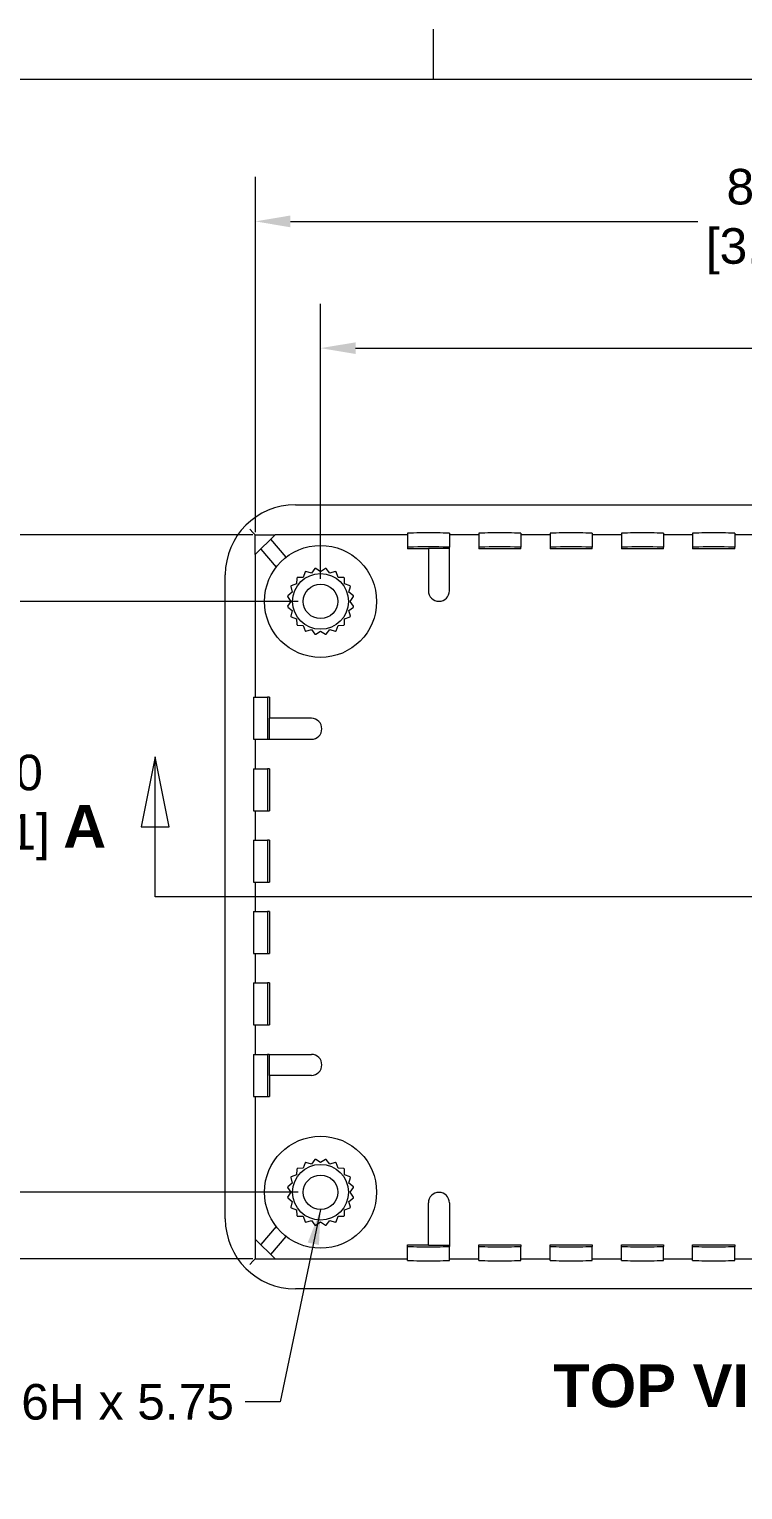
# Model space of a CAD drawing. Header units: millimetres. Extents: x 13 to 546, y 6 to 425.
# Drawn here: x 110.8 to 161.8, y 318.3 to 422.7 of the extents above; entities that cross this region are included whole.
import ezdxf

# ---------------------------------------------------------------- set-up
doc = ezdxf.new("R2010")
doc.units = ezdxf.units.MM
for name, color, linetype, lineweight in [('Dimension (ANSI)', 7, 'Continuous', 9), ('Section Line (ANSI)', 7, 'Continuous', 9), ('Sketch Geometry (ANSI)', 7, 'Continuous', 9), ('Symbol (ANSI)', 7, 'Continuous', 9), ('Visible (ANSI)', 7, 'Continuous', 18)]:
    doc.layers.add(name, color=color, linetype=linetype, lineweight=lineweight)
doc.styles.add('Label Text (ANSI)', font='ARIALBD.TTF')
doc.styles.add('Note Text (ANSI)', font='ARIAL.TTF')
doc.dimstyles.new('Default - mm (ANSI)', dxfattribs={"dimtxt": 2.54, "dimasz": 2.5, "dimexe": 3.175, "dimexo": 1.6002, "dimgap": 0.8, "dimtad": 0, "dimtih": 1, "dimtoh": 1, "dimrnd": 1e-08, "dimzin": 4, "dimdsep": 46, "dimtxsty": 'Note Text (ANSI)', "dimcen": 0.09, "dimdle": 10, "dimclrd": 256, "dimclre": 256, "dimclrt": 256, "dimadec": 1, "dimazin": 0, "dimtfac": 1.2, "dimtofl": 0, "dimtmove": 0, "dimatfit": 3, "dimfxl": 0, "dimtolj": 1, "dimtzin": 0, "dimlwd": -1, "dimlwe": -1, "dimarcsym": 0})
doc.dimstyles.new('Default - mm (ANSI)$7', dxfattribs={"dimtxt": 2.54, "dimasz": 2.5, "dimexe": 3.175, "dimexo": 1.6002, "dimgap": 0.8, "dimtad": 0, "dimtih": 1, "dimtoh": 1, "dimrnd": 1e-08, "dimzin": 4, "dimdsep": 46, "dimtxsty": 'Note Text (ANSI)', "dimcen": 0.09, "dimdle": 10, "dimclrd": 256, "dimclre": 256, "dimclrt": 256, "dimadec": 1, "dimazin": 0, "dimtfac": 1.2, "dimtofl": 0, "dimtmove": 0, "dimatfit": 3, "dimfxl": 0, "dimtolj": 1, "dimtzin": 0, "dimlwd": -1, "dimlwe": -1, "dimarcsym": 0})

# ---------------------------------------------------------------- blocks, each defined once
blk = doc.blocks.new('2dTransSection1')
at = {"layer": 'Section Line (ANSI)', "linetype": 'Continuous'}
for p, q in [((119.84, 370.69), (118.84, 365.69)), ((119.84, 365.69), (119.84, 370.69)), ((120.84, 365.69), (119.84, 370.69)), ((214.84, 370.69), (213.84, 365.69)), ((214.84, 365.69), (214.84, 370.69)), ((215.84, 365.69), (214.84, 370.69)), ((118.84, 365.69), (120.84, 365.69)), ((119.84, 360.69), (119.84, 365.69)), ((213.84, 365.69), (215.84, 365.69)), ((214.84, 360.69), (214.84, 365.69)), ((121.23, 360.69), (119.84, 360.69)), ((214.84, 360.69), (213.46, 360.69))]:
    blk.add_line(p, q, dxfattribs=at)
at = {"layer": 'Section Line (ANSI)'}
blk.add_line((214.84, 360.69), (119.84, 360.69), dxfattribs=at)
at = {"layer": 'Section Line (ANSI)', "linetype": 'Continuous', "flags": 128}
for points in [[(120.84, 365.69), (119.84, 370.69), (118.84, 365.69), (120.84, 365.69)], [(215.84, 365.69), (214.84, 370.69), (213.84, 365.69), (215.84, 365.69)]]:
    blk.add_lwpolyline(points, dxfattribs=at)
at = {"layer": 'Section Line (ANSI)'}
for points in [[(120.84, 365.69), (119.84, 370.69), (118.84, 365.69), (120.84, 365.69)], [(215.84, 365.69), (214.84, 370.69), (213.84, 365.69), (215.84, 365.69)]]:
    blk.add_solid(points, dxfattribs=at)
at = {"layer": 'Section Line (ANSI)', "char_height": 3.05, "attachment_point": 7, "style": 'Label Text (ANSI)'}
for insert in [(113.27, 364.19), (218.34, 364.19)]:
    blk.add_mtext('A', dxfattribs=dict(at, insert=insert))
blk = doc.blocks.new('*D8')
at = {"layer": 'Defpoints', "color": 0}
for p in [(131.64, 399.88), (131.64, 381.79), (203.04, 381.79)]:
    blk.add_point(p, dxfattribs=at)
at = {"layer": 'Dimension (ANSI)'}
for p, q in [((131.64, 383.39), (131.64, 403.05)), ((203.04, 383.39), (203.04, 403.05)), ((134.14, 399.88), (165.95, 399.88)), ((200.54, 399.88), (177.93, 399.88))]:
    blk.add_line(p, q, dxfattribs=at)
for points in [[(134.14, 400.29), (134.14, 399.46), (131.64, 399.88)], [(200.54, 400.29), (200.54, 399.46), (203.04, 399.88)]]:
    blk.add_solid(points, dxfattribs=at)
at = {"layer": 'Dimension (ANSI)', "insert": (171.94, 403.63), "char_height": 2.54, "attachment_point": 2, "style": 'Note Text (ANSI)'}
blk.add_mtext('\\A1; 71.40\\P[2.811]', dxfattribs=at)
blk = doc.blocks.new('*D9')
at = {"layer": 'Defpoints', "color": 0}
for p in [(131.64, 381.79), (106.89, 339.59), (131.64, 339.59)]:
    blk.add_point(p, dxfattribs=at)
at = {"layer": 'Dimension (ANSI)'}
for p, q in [((130.04, 381.79), (103.72, 381.79)), ((106.89, 379.29), (106.89, 371.64)), ((106.89, 342.09), (106.89, 362.54)), ((130.04, 339.59), (103.72, 339.59))]:
    blk.add_line(p, q, dxfattribs=at)
for points in [[(106.48, 379.29), (107.31, 379.29), (106.89, 381.79)], [(106.48, 342.09), (107.31, 342.09), (106.89, 339.59)]]:
    blk.add_solid(points, dxfattribs=at)
at = {"layer": 'Dimension (ANSI)', "insert": (106.89, 370.84), "char_height": 2.54, "attachment_point": 2, "style": 'Note Text (ANSI)'}
blk.add_mtext('\\A1; 42.20\\P[1.661]', dxfattribs=at)
blk = doc.blocks.new('Borders Default Border')
at = {"layer": 'Sketch Geometry (ANSI)'}
blk.add_line((139.7, 419.1), (139.7, 422.66), dxfattribs=at)
at = {"layer": 'Sketch Geometry (ANSI)', "flags": 128}
blk.add_lwpolyline([(19.05, 12.7), (19.05, 419.1), (539.75, 419.1), (539.75, 12.7), (19.05, 12.7)], dxfattribs=at)
blk = doc.blocks.new('*D26')
at = {"layer": 'Defpoints', "color": 0}
for p in [(207.7, 408.93), (126.99, 385.13), (207.7, 385.13)]:
    blk.add_point(p, dxfattribs=at)
at = {"layer": 'Dimension (ANSI)'}
for p, q in [((126.99, 386.73), (126.99, 412.11)), ((207.7, 386.73), (207.7, 412.11)), ((129.49, 408.93), (158.58, 408.93)), ((205.2, 408.93), (170.56, 408.93))]:
    blk.add_line(p, q, dxfattribs=at)
for points in [[(129.49, 409.35), (129.49, 408.51), (126.99, 408.93)], [(205.2, 409.35), (205.2, 408.51), (207.7, 408.93)]]:
    blk.add_solid(points, dxfattribs=at)
at = {"layer": 'Dimension (ANSI)', "insert": (164.57, 412.68), "char_height": 2.54, "attachment_point": 2, "style": 'Note Text (ANSI)'}
blk.add_mtext('\\A1; 80.71\\P[3.178]', dxfattribs=at)
blk = doc.blocks.new('*D27')
at = {"layer": 'Defpoints', "color": 0}
for p in [(128.4, 386.55), (96.1, 334.83), (128.4, 334.83)]:
    blk.add_point(p, dxfattribs=at)
at = {"layer": 'Dimension (ANSI)'}
for p, q in [((126.8, 386.55), (92.92, 386.55)), ((96.1, 384.05), (96.1, 365.81)), ((96.1, 337.33), (96.1, 356.71)), ((126.8, 334.83), (92.92, 334.83))]:
    blk.add_line(p, q, dxfattribs=at)
for points in [[(95.68, 384.05), (96.51, 384.05), (96.1, 386.55)], [(95.68, 337.33), (96.51, 337.33), (96.1, 334.83)]]:
    blk.add_solid(points, dxfattribs=at)
at = {"layer": 'Dimension (ANSI)', "insert": (96.1, 365.01), "char_height": 2.54, "attachment_point": 2, "style": 'Note Text (ANSI)'}
blk.add_mtext('\\A1; 51.71\\P[2.036]', dxfattribs=at)

msp = doc.modelspace()

# ---------------------------------------------------------------- linework, layer by layer
at = {"layer": 'Visible (ANSI)'}
for p, q in [((129.845, 388.69), (204.845, 388.69)), ((126.596, 386.939), (126.846, 386.689)), ((126.846, 386.689), (126.989, 386.546)), ((128.403, 386.546), (126.989, 385.132)), ((126.989, 386.546), (128.403, 386.546)), ((126.989, 385.132), (126.989, 386.546)), ((129.192, 384.95), (128.089, 386.232)), ((137.845, 386.546), (128.403, 386.546)), ((137.845, 386.67), (137.845, 385.67)), ((140.845, 386.67), (140.845, 385.67)), ((142.936, 386.546), (140.845, 386.546)), ((142.936, 386.67), (142.936, 385.67)), ((145.936, 386.67), (145.936, 385.67)), ((148.026, 386.546), (145.936, 386.546)), ((148.026, 386.67), (148.026, 385.67)), ((151.026, 386.67), (151.026, 385.67)), ((153.117, 386.546), (151.026, 386.546)), ((153.117, 386.67), (153.117, 385.67)), ((156.117, 386.67), (156.117, 385.67)), ((158.208, 386.546), (156.117, 386.546)), ((158.208, 386.67), (158.208, 385.67)), ((161.208, 386.67), (161.208, 385.67)), ((163.299, 386.546), (161.208, 386.546)), ((126.989, 385.132), (126.989, 374.94)), ((127.382, 385.525), (128.485, 384.242)), ((137.845, 385.67), (137.845, 385.546)), ((139.345, 385.546), (137.845, 385.546)), ((140.845, 385.557), (139.345, 385.557)), ((139.345, 385.557), (139.345, 382.546)), ((140.845, 385.557), (140.845, 385.67)), ((140.845, 382.546), (140.845, 385.557)), ((142.936, 385.67), (142.936, 385.546)), ((145.936, 385.546), (142.936, 385.546)), ((145.936, 385.546), (145.936, 385.67)), ((148.026, 385.67), (148.026, 385.546)), ((151.026, 385.546), (148.026, 385.546)), ((151.026, 385.546), (151.026, 385.67)), ((153.117, 385.67), (153.117, 385.546)), ((156.117, 385.546), (153.117, 385.546)), ((156.117, 385.546), (156.117, 385.67)), ((158.208, 385.67), (158.208, 385.546)), ((161.208, 385.546), (158.208, 385.546)), ((161.208, 385.546), (161.208, 385.67)), ((130.541, 383.893), (130.398, 383.506)), ((130.989, 383.807), (130.592, 383.918)), ((131.245, 384.131), (130.989, 383.807)), ((131.645, 383.911), (131.301, 384.14)), ((131.988, 384.14), (131.645, 383.911)), ((132.3, 383.807), (132.044, 384.131)), ((132.697, 383.918), (132.3, 383.807)), ((132.891, 383.506), (132.748, 383.893)), ((124.845, 337.69), (124.845, 383.69)), ((129.516, 382.843), (129.628, 382.445)), ((129.929, 383.036), (129.542, 382.893)), ((129.945, 383.449), (129.929, 383.036)), ((130.398, 383.506), (129.985, 383.489)), ((133.304, 383.489), (132.891, 383.506)), ((133.36, 383.036), (133.344, 383.449)), ((133.748, 382.893), (133.36, 383.036)), ((133.662, 382.445), (133.773, 382.843)), ((129.295, 382.133), (129.524, 381.79)), ((129.628, 382.445), (129.304, 382.189)), ((133.986, 382.189), (133.662, 382.445)), ((133.766, 381.79), (133.995, 382.133)), ((129.524, 381.79), (129.295, 381.446)), ((129.304, 381.39), (129.628, 381.134)), ((129.628, 381.134), (129.516, 380.737)), ((133.662, 381.134), (133.986, 381.39)), ((133.773, 380.737), (133.662, 381.134)), ((133.995, 381.446), (133.766, 381.79)), ((129.542, 380.686), (129.929, 380.543)), ((129.929, 380.543), (129.945, 380.131)), ((129.985, 380.091), (130.398, 380.074)), ((130.398, 380.074), (130.541, 379.687)), ((130.592, 379.661), (130.989, 379.773)), ((130.989, 379.773), (131.245, 379.449)), ((132.044, 379.449), (132.3, 379.773)), ((132.3, 379.773), (132.697, 379.661)), ((132.748, 379.687), (132.891, 380.074)), ((132.891, 380.074), (133.304, 380.091)), ((133.344, 380.131), (133.36, 380.543)), ((133.36, 380.543), (133.748, 380.686)), ((131.301, 379.44), (131.645, 379.669)), ((131.645, 379.669), (131.988, 379.44)), ((126.865, 374.94), (127.865, 374.94)), ((127.989, 374.94), (127.865, 374.94)), ((127.989, 374.94), (127.989, 373.44)), ((127.978, 373.44), (127.978, 371.94)), ((130.989, 373.44), (127.978, 373.44)), ((126.865, 371.94), (127.865, 371.94)), ((126.989, 371.94), (126.989, 369.84)), ((127.865, 371.94), (127.978, 371.94)), ((127.978, 371.94), (130.989, 371.94)), ((126.865, 369.84), (127.865, 369.84)), ((127.989, 369.84), (127.865, 369.84)), ((127.989, 369.84), (127.989, 366.84)), ((126.865, 366.84), (127.865, 366.84)), ((126.989, 366.84), (126.989, 364.74)), ((127.865, 366.84), (127.989, 366.84)), ((126.865, 364.74), (127.865, 364.74)), ((127.989, 364.74), (127.865, 364.74)), ((127.989, 364.74), (127.989, 361.74)), ((126.865, 361.74), (127.865, 361.74)), ((126.989, 361.74), (126.989, 359.64)), ((127.865, 361.74), (127.989, 361.74)), ((126.865, 359.64), (127.865, 359.64)), ((127.989, 359.64), (127.865, 359.64)), ((127.989, 359.64), (127.989, 356.64)), ((126.865, 356.64), (127.865, 356.64)), ((126.989, 356.64), (126.989, 354.54)), ((127.865, 356.64), (127.989, 356.64)), ((126.865, 354.54), (127.865, 354.54)), ((127.989, 354.54), (127.865, 354.54)), ((127.989, 354.54), (127.989, 351.54)), ((126.865, 351.54), (127.865, 351.54)), ((126.989, 351.54), (126.989, 349.44)), ((127.865, 351.54), (127.989, 351.54)), ((126.865, 349.44), (127.865, 349.44)), ((127.978, 349.44), (127.865, 349.44)), ((127.978, 349.44), (127.978, 347.94)), ((127.978, 349.44), (130.989, 349.44)), ((130.989, 347.94), (127.978, 347.94)), ((127.989, 347.94), (127.989, 346.44)), ((126.865, 346.44), (127.865, 346.44)), ((126.989, 346.44), (126.989, 336.248)), ((127.865, 346.44), (127.989, 346.44)), ((129.945, 341.249), (129.929, 340.836)), ((130.398, 341.306), (129.985, 341.289)), ((130.541, 341.693), (130.398, 341.306)), ((130.989, 341.607), (130.592, 341.718)), ((131.245, 341.931), (130.989, 341.607)), ((131.645, 341.711), (131.301, 341.94)), ((131.988, 341.94), (131.645, 341.711)), ((132.3, 341.607), (132.044, 341.931)), ((132.697, 341.718), (132.3, 341.607)), ((132.891, 341.306), (132.748, 341.693)), ((133.304, 341.289), (132.891, 341.306)), ((133.36, 340.836), (133.344, 341.249)), ((129.628, 340.245), (129.304, 339.989)), ((129.516, 340.643), (129.628, 340.245)), ((129.929, 340.836), (129.542, 340.693)), ((133.748, 340.693), (133.36, 340.836)), ((133.662, 340.245), (133.773, 340.643)), ((133.986, 339.989), (133.662, 340.245)), ((129.295, 339.933), (129.524, 339.59)), ((129.524, 339.59), (129.295, 339.246)), ((129.304, 339.19), (129.628, 338.934)), ((133.662, 338.934), (133.986, 339.19)), ((133.766, 339.59), (133.995, 339.933)), ((133.995, 339.246), (133.766, 339.59)), ((129.628, 338.934), (129.516, 338.537)), ((129.542, 338.486), (129.929, 338.343)), ((129.929, 338.343), (129.945, 337.931)), ((133.344, 337.931), (133.36, 338.343)), ((133.36, 338.343), (133.748, 338.486)), ((133.773, 338.537), (133.662, 338.934)), ((139.345, 335.823), (139.345, 338.834)), ((140.845, 338.834), (140.845, 335.823)), ((128.485, 337.137), (127.382, 335.855)), ((129.985, 337.891), (130.398, 337.874)), ((130.398, 337.874), (130.541, 337.487)), ((130.592, 337.461), (130.989, 337.573)), ((130.989, 337.573), (131.245, 337.249)), ((131.301, 337.24), (131.645, 337.469)), ((131.645, 337.469), (131.988, 337.24)), ((132.044, 337.249), (132.3, 337.573)), ((132.3, 337.573), (132.697, 337.461)), ((132.748, 337.487), (132.891, 337.874)), ((132.891, 337.874), (133.304, 337.891)), ((128.403, 334.834), (126.989, 336.248)), ((126.989, 336.248), (126.989, 334.834)), ((128.089, 335.148), (129.192, 336.43)), ((137.845, 335.834), (139.345, 335.834)), ((137.845, 335.71), (137.845, 335.834)), ((137.845, 334.71), (137.845, 335.71)), ((139.345, 335.823), (140.845, 335.823)), ((140.845, 335.823), (140.845, 335.71)), ((140.845, 334.71), (140.845, 335.71)), ((142.936, 335.834), (145.936, 335.834)), ((142.936, 335.71), (142.936, 335.834)), ((142.936, 334.71), (142.936, 335.71)), ((145.936, 335.834), (145.936, 335.71)), ((145.936, 334.71), (145.936, 335.71)), ((148.026, 335.834), (151.026, 335.834)), ((148.026, 335.71), (148.026, 335.834)), ((148.026, 334.71), (148.026, 335.71)), ((151.026, 335.834), (151.026, 335.71)), ((151.026, 334.71), (151.026, 335.71)), ((153.117, 335.834), (156.117, 335.834)), ((153.117, 335.71), (153.117, 335.834)), ((153.117, 334.71), (153.117, 335.71)), ((156.117, 335.834), (156.117, 335.71)), ((156.117, 334.71), (156.117, 335.71)), ((158.208, 335.834), (161.208, 335.834)), ((158.208, 335.71), (158.208, 335.834)), ((158.208, 334.71), (158.208, 335.71)), ((161.208, 335.834), (161.208, 335.71)), ((161.208, 334.71), (161.208, 335.71)), ((126.846, 334.691), (126.596, 334.441)), ((126.846, 334.691), (126.989, 334.834)), ((126.989, 334.834), (128.403, 334.834)), ((128.403, 334.834), (137.845, 334.834)), ((140.845, 334.834), (142.936, 334.834)), ((145.936, 334.834), (148.026, 334.834)), ((151.026, 334.834), (153.117, 334.834)), ((156.117, 334.834), (158.208, 334.834)), ((161.208, 334.834), (163.299, 334.834)), ((204.845, 332.69), (129.845, 332.69))]:
    msp.add_line(p, q, dxfattribs=at)
for centre, radius in [((131.645, 381.79), 4), ((131.645, 381.79), 1.994), ((131.645, 381.79), 1.232), ((131.645, 339.59), 4), ((131.645, 339.59), 1.994), ((131.645, 339.59), 1.232)]:
    msp.add_circle(centre, radius, dxfattribs=at)
for centre, radius, start, end in [((131.645, 381.79), 2.375, 116.31711, 117.68289), ((131.645, 381.79), 2.375, 98.31711, 99.68289), ((131.645, 381.79), 2.375, 80.31711, 81.68289), ((131.645, 381.79), 2.375, 62.31711, 63.68289), ((131.645, 381.79), 2.375, 152.31711, 153.68289), ((131.645, 381.79), 2.375, 134.31711, 135.68289), ((131.645, 381.79), 2.375, 44.31711, 45.68289), ((131.645, 381.79), 2.375, 26.31711, 27.68289), ((131.645, 381.79), 2.375, 170.31711, 171.68289), ((131.645, 381.79), 2.375, 8.31711, 9.68289), ((140.095, 382.546), 0.75, 180, 0), ((131.645, 381.79), 2.375, 188.31711, 189.68289), ((131.645, 381.79), 2.375, 350.31711, 351.68289), ((131.645, 381.79), 2.375, 206.31711, 207.68289), ((131.645, 381.79), 2.375, 224.31711, 225.68289), ((131.645, 381.79), 2.375, 314.31711, 315.68289), ((131.645, 381.79), 2.375, 332.31711, 333.68289), ((131.645, 381.79), 2.375, 242.31711, 243.68289), ((131.645, 381.79), 2.375, 260.31711, 261.68289), ((131.645, 381.79), 2.375, 278.31711, 279.68289), ((131.645, 381.79), 2.375, 296.31711, 297.68289), ((130.989, 372.69), 0.75, 270, 90), ((130.989, 348.69), 0.75, 270, 90), ((131.645, 339.59), 2.375, 134.31711, 135.68289), ((131.645, 339.59), 2.375, 116.31711, 117.68289), ((131.645, 339.59), 2.375, 98.31711, 99.68289), ((131.645, 339.59), 2.375, 80.31711, 81.68289), ((131.645, 339.59), 2.375, 62.31711, 63.68289), ((131.645, 339.59), 2.375, 44.31711, 45.68289), ((131.645, 339.59), 2.375, 152.31711, 153.68289), ((131.645, 339.59), 2.375, 26.31711, 27.68289), ((131.645, 339.59), 2.375, 170.31711, 171.68289), ((131.645, 339.59), 2.375, 188.31711, 189.68289), ((131.645, 339.59), 2.375, 8.31711, 9.68289), ((131.645, 339.59), 2.375, 350.31711, 351.68289), ((140.095, 338.834), 0.75, 0, 180), ((131.645, 339.59), 2.375, 206.31711, 207.68289), ((131.645, 339.59), 2.375, 332.31711, 333.68289), ((131.645, 339.59), 2.375, 224.31711, 225.68289), ((131.645, 339.59), 2.375, 242.31711, 243.68289), ((131.645, 339.59), 2.375, 260.31711, 261.68289), ((131.645, 339.59), 2.375, 278.31711, 279.68289), ((131.645, 339.59), 2.375, 296.31711, 297.68289), ((131.645, 339.59), 2.375, 314.31711, 315.68289)]:
    msp.add_arc(centre, radius, start, end, dxfattribs=at)
for centre, major_axis, ratio, start_param, end_param in [((129.845, 383.69), (-3.536, 3.536), 0.999981, 5.4977967, 7.068574), ((139.345, 386.67), (-1.5, 0), 0.0043633, 3.1415927, 6.2831853), ((144.436, 386.67), (-1.5, 0), 0.0043633, 3.1415927, 6.2831853), ((149.526, 386.67), (-1.5, 0), 0.0043633, 3.1415927, 6.2831853), ((154.617, 386.67), (-1.5, 0), 0.0043633, 3.1415927, 6.2831853), ((159.708, 386.67), (-1.5, 0), 0.0043633, 3.1415927, 6.2831853), ((139.345, 385.67), (1.5, 0), 0.0043633, 0, 3.1415927), ((144.436, 385.67), (1.5, 0), 0.0043633, 0, 3.1415927), ((149.526, 385.67), (1.5, 0), 0.0043633, 0, 3.1415927), ((154.617, 385.67), (1.5, 0), 0.0043633, 0, 3.1415927), ((159.708, 385.67), (1.5, 0), 0.0043633, 0, 3.1415927), ((126.865, 373.44), (0, -1.5), 0.0043633, 3.1415927, 6.2831853), ((127.865, 373.44), (0, 1.5), 0.0043633, 0, 3.1415927), ((126.865, 368.34), (0, -1.5), 0.0043633, 3.1415927, 6.2831853), ((127.865, 368.34), (0, 1.5), 0.0043633, 0, 3.1415927), ((126.865, 363.24), (0, -1.5), 0.0043633, 3.1415927, 6.2831853), ((127.865, 363.24), (0, 1.5), 0.0043633, 0, 3.1415927), ((126.865, 358.14), (0, -1.5), 0.0043633, 3.1415927, 6.2831853), ((127.865, 358.14), (0, 1.5), 0.0043633, 0, 3.1415927), ((126.865, 353.04), (0, -1.5), 0.0043633, 3.1415927, 6.2831853), ((127.865, 353.04), (0, 1.5), 0.0043633, 0, 3.1415927), ((126.865, 347.94), (0, -1.5), 0.0043633, 3.1415927, 6.2831853), ((127.865, 347.94), (0, 1.5), 0.0043633, 0, 3.1415927), ((129.845, 337.69), (-3.536, -3.536), 0.999981, 5.4977967, 7.068574), ((139.345, 335.71), (1.5, 0), 0.0043633, 3.1415927, 6.2831853), ((144.436, 335.71), (1.5, 0), 0.0043633, 3.1415927, 6.2831853), ((149.526, 335.71), (1.5, 0), 0.0043633, 3.1415927, 6.2831853), ((154.617, 335.71), (1.5, 0), 0.0043633, 3.1415927, 6.2831853), ((159.708, 335.71), (1.5, 0), 0.0043633, 3.1415927, 6.2831853), ((139.345, 334.71), (1.5, 0), 0.0043633, 3.1415927, 6.2831853), ((144.436, 334.71), (1.5, 0), 0.0043633, 3.1415927, 6.2831853), ((149.526, 334.71), (1.5, 0), 0.0043633, 3.1415927, 6.2831853), ((154.617, 334.71), (1.5, 0), 0.0043633, 3.1415927, 6.2831853), ((159.708, 334.71), (1.5, 0), 0.0043633, 3.1415927, 6.2831853)]:
    msp.add_ellipse(centre, major_axis=major_axis, ratio=ratio, start_param=start_param, end_param=end_param, dxfattribs=at)

# ---------------------------------------------------------------- block references
msp.add_blockref('Borders Default Border', (0, 0))
at = {"layer": 'Section Line (ANSI)'}
msp.add_blockref('2dTransSection1', (0, 0), dxfattribs=at)

# ---------------------------------------------------------------- texts
at = {"layer": 'Symbol (ANSI)', "insert": (148.263, 324.203), "char_height": 3.05, "attachment_point": 7, "style": 'Label Text (ANSI)'}
msp.add_mtext('TOP VIEW OF BOX', dxfattribs=at)
at = {"layer": 'Symbol (ANSI)', "insert": (125.465, 325.896), "char_height": 2.54, "width": 32.53601, "attachment_point": 3, "style": 'Note Text (ANSI)'}
msp.add_mtext('{M3 X 0.5 - 6H x 5.75}', dxfattribs=at)

# ---------------------------------------------------------------- dimensions: what is measured, and where the dimension line sits
at = {"layer": 'Dimension (ANSI)'}
for base, p1, p2, angle, text, override, picture, middle in [((207.701, 408.932), (126.989, 385.132), (207.701, 385.132), 180, ' <>\\X[3.178]', {"dimtih": 0, "dimtoh": 0, "dimdec": 2, "dimpost": '\\X', "dimtp": 0, "dimtm": 0, "dimtdec": 2, "dimatfit": 1, "dimtvp": -0.25}, '*D26', (164.565, 408.932)), ((131.645, 399.876), (203.045, 381.79), (131.645, 381.79), 180, ' <>\\X[2.811]', {"dimtih": 0, "dimtoh": 0, "dimdec": 2, "dimpost": '\\X', "dimtp": 0, "dimtm": 0, "dimtdec": 2, "dimatfit": 1, "dimtvp": -0.25}, '*D8', (171.941, 399.876)), ((96.095, 334.834), (128.403, 386.546), (128.403, 334.834), 90, ' <>\\X[2.036]', {"dimdec": 2, "dimpost": '\\X', "dimtp": 0, "dimtm": 0, "dimtdec": 2, "dimatfit": 1, "dimtvp": -0.25}, '*D27', (96.095, 361.263)), ((106.892, 339.59), (131.645, 381.79), (131.645, 339.59), 90, ' <>\\X[1.661]', {"dimdec": 2, "dimpost": '\\X', "dimtp": 0, "dimtm": 0, "dimtdec": 2, "dimatfit": 1, "dimtvp": -0.25}, '*D9', (106.892, 367.089))]:
    dim = msp.add_linear_dim(base=base, p1=p1, p2=p2, angle=angle, text=text, dimstyle='Default - mm (ANSI)', override=override, dxfattribs=at)
    dim.commit()
    dim.dimension.update_dxf_attribs({"geometry": picture, "text_midpoint": middle, "dimtype": 160})

# ---------------------------------------------------------------- leaders
at = {"layer": 'Symbol (ANSI)', "annotation_type": 0, "has_hookline": 1, "hookline_direction": 1, "text_width": 32.136}
msp.add_leader([(131.645, 338.358), (128.765, 324.626), (126.265, 324.626)], dimstyle='Default - mm (ANSI)$7', override={"dimtad": 0}, dxfattribs=at)

doc.saveas('drawing.dxf')
